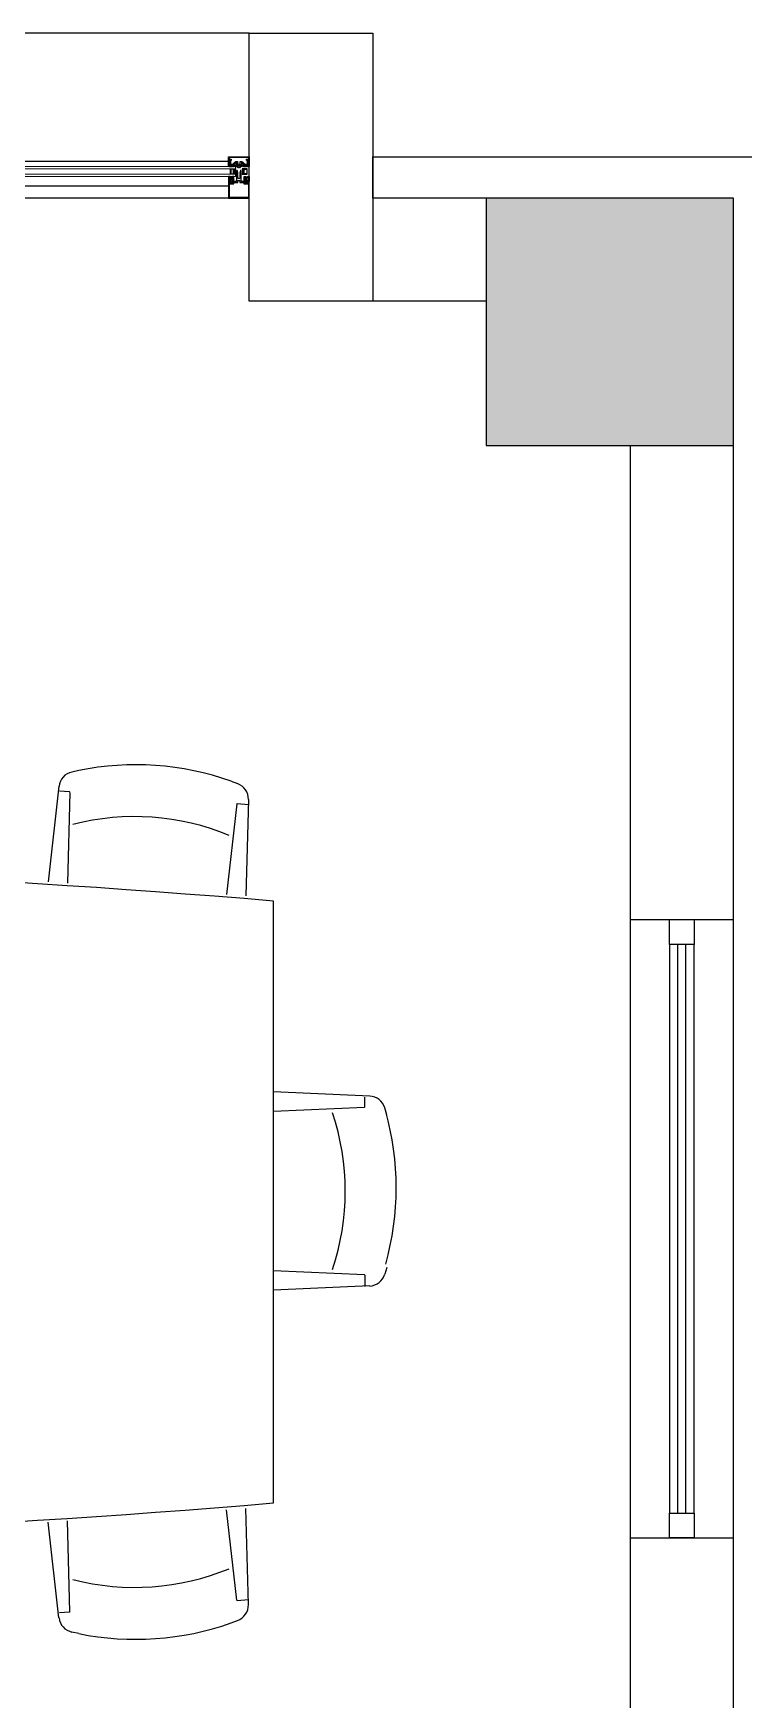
# Model space of a CAD drawing. Header units: centimetres. Extents: x 681015 to 688218, y 3995806 to 4004619.
# Drawn here: x 684976.7 to 685149, y 4003043.5 to 4003447.7 of the extents above; entities that cross this region are included whole.
import ezdxf

# ---------------------------------------------------------------- set-up
doc = ezdxf.new("R2010")
doc.units = ezdxf.units.CM
doc.header["$LTSCALE"] = 100
doc.header["$MEASUREMENT"] = 0
doc.linetypes.add('DUZ', pattern=[500, 500])
doc.layers.get('0').update_dxf_attribs({"linetype": 'DUZ'})
for name, color, linetype in [('A-TEFRİŞ 2', 35, 'Continuous'), ('ALM', 113, 'Continuous'), ('B-H', 34, 'Continuous'), ('BA', 6, 'Continuous'), ('CAM-PER', 8, 'Continuous'), ('CAM1234', 3, 'Continuous'), ('DOL', 31, 'Continuous'), ('DUV', 4, 'Continuous'), ('GOR1', 9, 'Continuous'), ('TARAMA', 54, 'Continuous')]:
    doc.layers.add(name, color=color, linetype=linetype)
doc.layers.add('CAM', color=151, linetype='Continuous', lineweight=15)

# ---------------------------------------------------------------- blocks, each defined once
blk = doc.blocks.new('A$C5FE96F92')
at = {"layer": 'TARAMA'}
h = blk.add_hatch(dxfattribs=at)
h.set_pattern_fill('DOTS', color=4, scale=0.2, style=0)
h.set_pattern_definition([(0, (790.05817, 737.7273), (0.15875, 0.3175), [0, -0.3175])])
edge = h.paths.add_edge_path()
edge.add_line((13, 6.1), (10.8, 4))
edge.add_line((10.8, 4), (2.1, 4))
edge.add_line((2.1, 4), (0, 6.1))
edge.add_line((0, 6.1), (0, 0))
edge.add_arc((6.5, -29.7), 30.4, 77.6638, 102.3361, ccw=False)
edge.add_line((13, 0), (13, 6.1))
at = {"layer": 'TARAMA', "color": 0}
blk.add_lwpolyline([(13, 12.1), (6.9, 12.1), (6.9, 11.1), (12, 11.1), (12, 6.5), (10.4, 5), (2.5, 5), (1, 6.5), (1, 11.1), (6.5, 11.1), (6.5, 12.1), (0, 12.1), (0, 6.1), (2.1, 4), (10.8, 4), (13, 6.1)], close=True, dxfattribs=at)
blk.add_lwpolyline([(13, 6.1), (10.8, 4), (2.1, 4), (0, 6.1), (0, 0, -0.108071), (13, 0)], format="xyb", close=True, dxfattribs=at)
blk = doc.blocks.new('A$C195C4F4A')
at = {"color": 0}
for points in [[(0, 15.4), (0.8, 15.4, -0.275602), (0.9, 15.3, -0.004194), (0.9, 15.3), (1.5, 14.5, 0.280116), (1.7, 14.4), (2.3, 14.4, 0.708972), (2.3, 14.6), (1.7, 15.1, -0.796856), (1.8, 15.4), (2.1, 15.4, -0.115115), (2.3, 15.3), (3.4, 14.5, 0.22004), (3.9, 14.4), (4, 14.4, 0.817314), (4.1, 14.7), (3.2, 15.1, -0.557577), (3.3, 15.4), (3.9, 15.4, -0.094678), (4.2, 15.3), (5.6, 14.9, 0.12718), (5.8, 14.9), (6.6, 14.9, 0.12718), (6.8, 14.9), (8.2, 15.3, -0.094678), (8.5, 15.4), (9.1, 15.4, -0.557577), (9.2, 15.1), (8.3, 14.7, 0.817314), (8.4, 14.4), (8.5, 14.4, 0.22004), (9, 14.5), (10.1, 15.3, -0.115115), (10.3, 15.4), (10.6, 15.4, -0.796856), (10.7, 15.1), (10.1, 14.6, 0.708972), (10.1, 14.4), (10.7, 14.4, 0.280116), (10.9, 14.5), (11.5, 15.3, -0.28012), (11.6, 15.4), (12.4, 15.4), (12.4, 3.4), (11.6, 3.4), (9.4, 3.8, 0.414214), (9.2, 3.6), (9.2, 2.1, 0.488737), (9.4, 2), (10.6, 2.3, -0.590166), (10.8, 2.1), (10.4, 1.5), (7.9, 0, -0.078055), (7.8, 0), (4.6, 0, -0.078055), (4.5, 0), (2, 1.5), (1.6, 2.1, -0.590166), (1.7, 2.3), (2.9, 2, 0.488737), (3.2, 2.1), (3.2, 3.6, 0.414214), (3, 3.8), (0.8, 3.4), (0, 3.4)], [(2.5, 6.6), (2.5, 12, -0.414214), (3.5, 13), (4.5, 13, -0.414214), (5.5, 12), (5.5, 6.6, -0.414214), (4.5, 5.6), (3.5, 5.6, -0.414214)], [(4.2, 2.7), (4.2, 1.6, 0.414214), (4.7, 1.1), (7.7, 1.1, 0.414214), (8.2, 1.6), (8.2, 2.7, 0.414214), (7.7, 3.2), (4.7, 3.2, 0.414214)], [(6.8, 6.6), (6.8, 12, -0.414214), (7.8, 13), (8.8, 13, -0.414214), (9.8, 12), (9.8, 6.6, -0.414214), (8.8, 5.6), (7.8, 5.6, -0.414214)]]:
    blk.add_lwpolyline(points, format="xyb", close=True, dxfattribs=at)

msp = doc.modelspace()

# ---------------------------------------------------------------- hatches: boundary and pattern name
at = {"layer": 'B-H'}
h = msp.add_hatch(dxfattribs=at)
h.set_pattern_fill('ANSI33', color=256, scale=50, angle=360, style=0)
h.set_pattern_definition([(45, (34978.611, -43753.245), (-8.838834765, 8.838834765), []), (45, (34987.45, -43753.245), (-8.838834765, 8.838834765), [6.25, -3.125])])
h.paths.add_polyline_path([(685216.54, 4002575.21), (685151.54, 4002575.21), (685151.54, 4002510.21), (685216.54, 4002510.21)])
h.paths.add_polyline_path([(685146.54, 4002572.71), (685086.54, 4002572.71), (685086.54, 4002512.71), (685146.54, 4002512.71)])
h.paths.add_polyline_path([(684354.04, 4002567.71), (684304.04, 4002567.71), (684304.04, 4002517.71), (684354.04, 4002517.71)])
h.paths.add_polyline_path([(684354.04, 4003407.71), (684304.04, 4003407.71), (684304.04, 4003357.71), (684354.04, 4003357.71)])
h.paths.add_polyline_path([(685146.54, 4003407.71), (685086.54, 4003407.71), (685086.54, 4003347.71), (685146.54, 4003347.71)])
h.paths.add_polyline_path([(685216.54, 4003407.71), (685151.54, 4003407.71), (685151.54, 4003342.71), (685216.54, 4003342.71)])

# ---------------------------------------------------------------- linework, layer by layer
msp.add_lwpolyline([(685026.68, 4003415.69, 0.253164), (685026.68, 4003415.69, -0.253164), (685026.76, 4003415.74), (685028.89, 4003415.74, -0.211017), (685028.91, 4003415.73, 0.38663), (685029.03, 4003415.72, -0.70801), (685029.04, 4003415.72), (685029.04, 4003415.44), (685028.99, 4003415.44), (685028.85, 4003415.54, 0.216707), (685028.77, 4003415.54, 0.471691), (685028.75, 4003415.51), (685028.87, 4003415.39, -0.340332), (685028.86, 4003415.36, -0.372354), (685028.85, 4003415.36), (685028.6, 4003415.54, 0.216707), (685028.52, 4003415.54, 0.471691), (685028.51, 4003415.51), (685028.63, 4003415.39, -0.340332), (685028.61, 4003415.36, -0.372354), (685028.6, 4003415.36), (685028.35, 4003415.54, 0.216707), (685028.27, 4003415.54, 0.471691), (685028.26, 4003415.52), (685028.38, 4003415.39, -0.340332), (685028.37, 4003415.36, -0.372354), (685028.35, 4003415.36), (685028.11, 4003415.54, 0.216707), (685028.02, 4003415.54, 0.471691), (685028.01, 4003415.52), (685028.13, 4003415.39, -0.340332), (685028.12, 4003415.36, -0.372354), (685028.1, 4003415.36), (685027.86, 4003415.54, 0.216707), (685027.78, 4003415.55, 0.471691), (685027.76, 4003415.52), (685027.89, 4003415.39, -0.340332), (685027.87, 4003415.36, -0.372354), (685027.86, 4003415.36), (685027.61, 4003415.54, 0.216707), (685027.53, 4003415.55, 0.471691), (685027.52, 4003415.52), (685027.64, 4003415.39, -0.340332), (685027.62, 4003415.36, -0.372354), (685027.61, 4003415.36), (685027.36, 4003415.54, 0.216707), (685027.28, 4003415.55, 0.471691), (685027.27, 4003415.52), (685027.27, 4003415.44), (685026.79, 4003415.44), (685026.79, 4003415.22), (685026.95, 4003415.29), (685026.93, 4003415.22), (685026.74, 4003415.04, -0.076659), (685026.73, 4003415.04), (685026.69, 4003415.04, -0.414214), (685026.67, 4003415.06), (685026.57, 4003415.41, 0.349501), (685026.57, 4003415.41, 0.796268), (685026.51, 4003415.41), (685026.41, 4003415.06, -0.414214), (685026.39, 4003415.04), (685026.35, 4003415.04, -0.076659), (685026.34, 4003415.04), (685026.15, 4003415.22), (685026.12, 4003415.29), (685026.29, 4003415.22), (685026.29, 4003415.44), (685025.81, 4003415.44), (685025.81, 4003415.52, 0.471691), (685025.79, 4003415.55, 0.216707), (685025.71, 4003415.54), (685025.47, 4003415.36, -0.372354), (685025.45, 4003415.36, -0.340332), (685025.44, 4003415.39), (685025.56, 4003415.52, 0.471691), (685025.55, 4003415.55, 0.216707), (685025.47, 4003415.54), (685025.22, 4003415.36, -0.372354), (685025.21, 4003415.36, -0.340332), (685025.19, 4003415.39), (685025.31, 4003415.52, 0.471691), (685025.3, 4003415.55, 0.216707), (685025.22, 4003415.54), (685024.97, 4003415.36, -0.372354), (685024.96, 4003415.36, -0.340332), (685024.94, 4003415.39), (685025.07, 4003415.52, 0.471691), (685025.05, 4003415.54, 0.216707), (685024.97, 4003415.54), (685024.73, 4003415.36, -0.372354), (685024.71, 4003415.36, -0.340332), (685024.7, 4003415.39), (685024.82, 4003415.52, 0.471691), (685024.81, 4003415.54, 0.216707), (685024.72, 4003415.54), (685024.48, 4003415.36, -0.372354), (685024.46, 4003415.36, -0.340332), (685024.45, 4003415.39), (685024.57, 4003415.51, 0.471691), (685024.56, 4003415.54, 0.216707), (685024.48, 4003415.54), (685024.23, 4003415.36, -0.372354), (685024.22, 4003415.36, -0.340332), (685024.2, 4003415.39), (685024.32, 4003415.51, 0.471691), (685024.31, 4003415.54, 0.216707), (685024.23, 4003415.54), (685024.09, 4003415.44), (685024.04, 4003415.44), (685024.04, 4003415.72, -0.70801), (685024.05, 4003415.72, 0.38663), (685024.17, 4003415.73, -0.211017), (685024.18, 4003415.74), (685026.32, 4003415.74, -0.253164), (685026.4, 4003415.69, 0.541002)], format="xyb", close=True)
msp.add_lwpolyline([(685026.19, 4003415.94), (685026.89, 4003415.94), (685026.89, 4003416.63), (685027.27, 4003416.63, -0.142905), (685027.73, 4003416.23, 0.157661), (685028.11, 4003415.95), (685028.53, 4003415.95, 0.459998), (685028.6, 4003416.01), (685028.6, 4003416.51), (685028.46, 4003416.9), (685028.39, 4003416.9), (685028.39, 4003417.05), (685028.56, 4003417.05), (685028.84, 4003416.29), (685028.84, 4003416.28), (685028.84, 4003416.27, 0.105867), (685028.78, 4003416.13, 0.126455), (685028.79, 4003416.01), (685028.89, 4003415.74), (685028.83, 4003415.74), (685028.81, 4003415.72), (685028.78, 4003415.76), (685028.75, 4003415.72), (685028.72, 4003415.76), (685028.69, 4003415.72), (685028.66, 4003415.76), (685028.63, 4003415.72), (685028.6, 4003415.76), (685028.57, 4003415.72), (685028.54, 4003415.76), (685028.51, 4003415.72), (685028.48, 4003415.76), (685028.45, 4003415.72), (685028.42, 4003415.76), (685028.39, 4003415.72), (685028.36, 4003415.76), (685028.33, 4003415.72), (685028.3, 4003415.76), (685028.27, 4003415.72), (685028.24, 4003415.76), (685028.21, 4003415.72), (685028.18, 4003415.76), (685028.17, 4003415.74), (685028.06, 4003415.74, -0.212081), (685027.55, 4003416.03, 0.116538), (685027.24, 4003416.35), (685027.14, 4003416.35), (685027.14, 4003415.89), (685027.14, 4003415.89, -0.797123), (685027.14, 4003415.89), (685027.14, 4003415.89), (685027.27, 4003415.79, -0.797123), (685027.27, 4003415.74), (685027.27, 4003415.74), (685027.27, 4003415.74), (685026.76, 4003415.74), (685026.76, 4003415.74), (685026.76, 4003415.74, 0.253164), (685026.68, 4003415.69, -0.253164), (685026.54, 4003415.62, -0.253164), (685026.4, 4003415.69, 0.253164), (685026.32, 4003415.74), (685026.32, 4003415.74), (685026.32, 4003415.74), (685025.81, 4003415.74), (685025.81, 4003415.74), (685025.81, 4003415.74, -0.797123), (685025.81, 4003415.79), (685025.94, 4003415.89), (685025.94, 4003415.89, -0.797123), (685025.94, 4003415.89), (685025.94, 4003415.89), (685025.94, 4003416.35), (685025.84, 4003416.35, 0.116538), (685025.53, 4003416.03, -0.212081), (685025.02, 4003415.74), (685024.91, 4003415.74), (685024.89, 4003415.76), (685024.86, 4003415.72), (685024.83, 4003415.76), (685024.8, 4003415.72), (685024.77, 4003415.76), (685024.74, 4003415.72), (685024.71, 4003415.76), (685024.68, 4003415.72), (685024.65, 4003415.76), (685024.62, 4003415.72), (685024.59, 4003415.76), (685024.56, 4003415.72), (685024.53, 4003415.76), (685024.5, 4003415.72), (685024.47, 4003415.76), (685024.44, 4003415.72), (685024.41, 4003415.76), (685024.38, 4003415.72), (685024.35, 4003415.76), (685024.32, 4003415.72), (685024.29, 4003415.76), (685024.26, 4003415.72), (685024.25, 4003415.74), (685024.19, 4003415.74), (685024.29, 4003416.01, 0.126455), (685024.3, 4003416.13, 0.105867), (685024.24, 4003416.27), (685024.24, 4003416.28), (685024.24, 4003416.29), (685024.52, 4003417.05), (685024.69, 4003417.05), (685024.69, 4003416.9), (685024.62, 4003416.9), (685024.48, 4003416.51), (685024.48, 4003416.01, 0.459998), (685024.55, 4003415.95), (685024.97, 4003415.95, 0.157661), (685025.35, 4003416.23, -0.142905), (685025.81, 4003416.63), (685026.19, 4003416.63), (685026.19, 4003415.94)], format="xyb")
at = {"layer": 'A-TEFRİŞ 2'}
for p, q in [((684987.67, 4003268.88), (684986, 4003268.51)), ((684982.89, 4003265.06), (684980.23, 4003241.86)), ((685024.64, 4003266.3), (685026.23, 4003265.71)), ((684985.41, 4003263.68), (684983.02, 4003263.85)), ((684985.51, 4003263.58), (684984.95, 4003241.53)), ((685026.04, 4003260.76), (685023.53, 4003238.84)), ((685026.15, 4003260.84), (685028.91, 4003260.65)), ((685028.84, 4003261.86), (685028.25, 4003238.51)), ((685034.95, 4003091.2), (685034.95, 4003237.2)), ((685058.28, 4003189.89), (685034.95, 4003190.92)), ((685057.09, 4003187.27), (685057.09, 4003189.67)), ((685056.99, 4003187.17), (685034.95, 4003186.2)), ((685062.43, 4003185.39), (685061.94, 4003187.02)), ((685056.99, 4003146.54), (685034.95, 4003147.52)), ((685062.43, 4003148.33), (685061.94, 4003146.69)), ((685058.28, 4003143.83), (685034.95, 4003142.79)), ((685057.09, 4003146.44), (685057.09, 4003143.67)), ((684982.89, 4003063.34), (684980.23, 4003086.54)), ((684985.51, 4003064.82), (684984.95, 4003086.87)), ((685026.04, 4003067.65), (685023.53, 4003089.56)), ((685028.84, 4003066.54), (685028.25, 4003089.89)), ((685026.15, 4003067.56), (685028.91, 4003067.75)), ((684985.41, 4003064.72), (684983.02, 4003064.55)), ((685024.64, 4003062.1), (685026.23, 4003062.69)), ((684987.67, 4003059.52), (684986, 4003059.89))]:
    msp.add_line(p, q, dxfattribs=at)
for centre, radius, start, end in [((684986.87, 4003264.61), 4, 102.4301, 173.4698), ((685001.51, 4003201.05), 69.23, 70.4849, 101.5354), ((685024.84, 4003261.96), 4, 358.5505, 69.5902), ((684985.41, 4003263.59), 0.1, 358.5505, 86.0102), ((685026.14, 4003260.74), 0.1, 86.0102, 173.4698), ((685001.28, 4003197.52), 60.17, 67.5914, 104.4289), ((684805.63, 4000503.04), 2743.76, 85.20568, 94.79432), ((685058.11, 4003185.89), 4, 16.4199, 87.4596), ((684992.19, 4003166.85), 60.17, 341.5812, 18.4188), ((685056.99, 4003187.27), 0.1, 272.5404, 0), ((684995.48, 4003167.67), 69.23, 344.4748, 15.5252), ((685056.99, 4003146.44), 0.1, 0, 87.4596), ((685058.11, 4003147.82), 4, 272.5404, 343.5801), ((684805.63, 4005825.36), 2743.76, 265.20568, 274.79432), ((684805.63, 4005825.36), 2743.76, 265.20568, 274.79432), ((685001.28, 4003130.88), 60.17, 255.5711, 292.4086), ((685026.14, 4003067.66), 0.1, 186.5302, 273.9898), ((685024.84, 4003066.44), 4, 290.4098, 1.4495), ((684986.87, 4003063.79), 4, 186.5302, 257.5699), ((684985.41, 4003064.82), 0.1, 273.9898, 1.4495), ((685001.51, 4003127.35), 69.23, 258.4646, 289.5151)]:
    msp.add_arc(centre, radius, start, end, dxfattribs=at)
at = {"layer": 'ALM'}
for points in [[(685024.16, 4003417.59), (685024.16, 4003417.59), (685024.16, 4003417.19), (685024.69, 4003417.19), (685024.69, 4003417.07), (685024.16, 4003417.07), (685024.16, 4003416.37), (685024.26, 4003416.2, -0.221695), (685024.27, 4003416), (685024.21, 4003415.76, -0.760324), (685024.04, 4003415.78), (685024.04, 4003417.71), (685024.04, 4003417.71), (685029.04, 4003417.71), (685029.04, 4003415.78, -0.760324), (685028.87, 4003415.76), (685028.8, 4003416, -0.221695), (685028.82, 4003416.2), (685028.92, 4003416.37), (685028.92, 4003417.07), (685028.39, 4003417.07), (685028.39, 4003417.19), (685028.92, 4003417.19), (685028.92, 4003417.59)], [(685026.29, 4003413.02), (685026.25, 4003413.06), (685026.29, 4003413.09), (685026.25, 4003413.13), (685026.29, 4003413.16), (685026.25, 4003413.2), (685026.29, 4003413.23), (685026.25, 4003413.27), (685026.29, 4003413.3), (685026.25, 4003413.34), (685026.29, 4003413.37), (685026.25, 4003413.41), (685026.29, 4003413.44), (685026.25, 4003413.48), (685026.29, 4003413.51), (685026.25, 4003413.55), (685026.29, 4003413.58), (685026.25, 4003413.62), (685026.29, 4003413.65), (685026.25, 4003413.69), (685026.29, 4003413.72), (685026.25, 4003413.76), (685026.29, 4003413.79), (685026.25, 4003413.83), (685026.29, 4003413.86), (685026.25, 4003413.9), (685026.29, 4003413.93), (685026.25, 4003413.97), (685026.29, 4003414), (685026.25, 4003414.04), (685026.29, 4003414.07, 0.361254), (685026.26, 4003414.09), (685026.12, 4003414.09), (685026.12, 4003414.32), (685026.16, 4003414.32, 0.668179), (685026.18, 4003414.36), (685026.1, 4003414.44), (685025.99, 4003414.44), (685025.99, 4003411.74), (685025.07, 4003411.74), (685024.99, 4003411.66), (685024.99, 4003411.65, 0.414214), (685025.01, 4003411.62), (685025.11, 4003411.62), (685025.11, 4003411.37), (685024.17, 4003411.37), (685024.17, 4003411.62), (685024.26, 4003411.62, 0.414214), (685024.29, 4003411.65), (685024.29, 4003411.66), (685024.2, 4003411.74), (685024.04, 4003411.74), (685024.04, 4003407.71), (685029.04, 4003407.71), (685029.04, 4003411.74), (685028.87, 4003411.74), (685028.79, 4003411.66), (685028.79, 4003411.65, 0.414214), (685028.81, 4003411.62), (685028.91, 4003411.62), (685028.91, 4003411.37), (685027.97, 4003411.37), (685027.97, 4003411.62), (685028.06, 4003411.62, 0.414214), (685028.09, 4003411.65), (685028.09, 4003411.66), (685028, 4003411.74), (685027.09, 4003411.74), (685027.09, 4003414.44), (685026.97, 4003414.44), (685026.9, 4003414.36, 0.668179), (685026.91, 4003414.32), (685026.96, 4003414.32), (685026.96, 4003414.09), (685026.84, 4003414.09), (685026.79, 4003414.04), (685026.82, 4003414), (685026.79, 4003413.97), (685026.82, 4003413.93), (685026.79, 4003413.9), (685026.82, 4003413.86), (685026.79, 4003413.83), (685026.82, 4003413.79), (685026.79, 4003413.76), (685026.82, 4003413.72), (685026.79, 4003413.69), (685026.82, 4003413.65), (685026.79, 4003413.62), (685026.82, 4003413.58), (685026.79, 4003413.55), (685026.82, 4003413.51), (685026.79, 4003413.48), (685026.82, 4003413.44), (685026.79, 4003413.41), (685026.82, 4003413.37), (685026.79, 4003413.34), (685026.82, 4003413.3), (685026.79, 4003413.27), (685026.82, 4003413.23), (685026.79, 4003413.2), (685026.82, 4003413.16), (685026.79, 4003413.13), (685026.82, 4003413.09), (685026.79, 4003413.06), (685026.82, 4003413.02), (685026.79, 4003412.99), (685026.82, 4003412.95), (685026.79, 4003412.92), (685026.82, 4003412.88), (685026.79, 4003412.85), (685026.82, 4003412.81), (685026.79, 4003412.78), (685026.82, 4003412.74), (685026.79, 4003412.71), (685026.82, 4003412.67), (685026.79, 4003412.64), (685026.82, 4003412.6), (685026.81, 4003412.58), (685026.58, 4003412.45, -0.267949), (685026.5, 4003412.45), (685026.27, 4003412.58), (685026.29, 4003412.6), (685026.25, 4003412.64), (685026.29, 4003412.67), (685026.25, 4003412.71), (685026.29, 4003412.74), (685026.25, 4003412.78), (685026.29, 4003412.81), (685026.25, 4003412.85), (685026.29, 4003412.88), (685026.25, 4003412.92), (685026.29, 4003412.95), (685026.25, 4003412.99)], [(685024.24, 4003411.17), (685025.31, 4003411.17), (685025.31, 4003411.54), (685026.29, 4003411.54), (685026.29, 4003412.04), (685026.79, 4003412.04), (685026.79, 4003411.54), (685027.77, 4003411.54), (685027.77, 4003411.17), (685028.84, 4003411.17), (685028.84, 4003411.17, 1), (685028.84, 4003411.17), (685028.84, 4003407.91, 1), (685028.84, 4003407.91), (685028.84, 4003407.91), (685024.24, 4003407.91), (685024.24, 4003407.91, 1), (685024.24, 4003407.91), (685024.24, 4003411.17, 1), (685024.24, 4003411.17)]]:
    msp.add_lwpolyline(points, format="xyb", close=True, dxfattribs=at)
at = {"layer": 'BA'}
msp.add_lwpolyline([(685146.54, 4003407.71), (685086.54, 4003407.71), (685086.54, 4003347.71), (685146.54, 4003347.71)], close=True, dxfattribs=at)
at = {"layer": 'CAM', "lineweight": 20}
msp.add_lwpolyline([(684927.34, 4003414.84), (684927.34, 4003415.44), (685025.64, 4003415.44, -0.414498), (685025.73, 4003415.35), (685025.73, 4003414.84), (684927.34, 4003414.84)], format="xyb", dxfattribs=at)
msp.add_lwpolyline([(684927.34, 4003412.94), (684927.34, 4003413.54), (685025.73, 4003413.54), (685025.73, 4003412.94), (684927.34, 4003412.94)], dxfattribs=at)
at = {"layer": 'CAM-PER'}
for p, q in [((685121.54, 4003082.71), (685121.54, 4003232.71)), ((685146.54, 4003082.71), (685146.54, 4003232.71))]:
    msp.add_line(p, q, dxfattribs=at)
for points in [[(685131.04, 4003226.71), (685131.04, 4003088.71)], [(685137.04, 4003088.71), (685137.04, 4003226.71)]]:
    msp.add_lwpolyline(points, dxfattribs=at)
at = {"layer": 'CAM1234'}
for points in [[(685137.04, 4003232.71), (685137.04, 4003226.71), (685131.04, 4003226.71), (685131.04, 4003232.71)], [(685137.04, 4003088.71), (685137.04, 4003082.71), (685131.04, 4003082.71), (685131.04, 4003088.71)]]:
    msp.add_lwpolyline(points, close=True, dxfattribs=at)
at = {"layer": 'CAM1234', "lineweight": 25}
for points in [[(685133.04, 4003088.71), (685133.04, 4003226.71)], [(685135.04, 4003088.71), (685135.04, 4003226.71)]]:
    msp.add_lwpolyline(points, dxfattribs=at)
at = {"layer": 'DOL', "lineweight": -2}
msp.add_lwpolyline([(685059.04, 4003407.71), (685059.04, 4003417.71), (685159.04, 4003417.71), (685159.04, 4003407.71)], dxfattribs=at)
at = {"layer": 'DUV'}
for p, q in [((685029.04, 4003447.71), (682674.04, 4003447.71)), ((685086.54, 4003407.71), (685059.04, 4003407.71)), ((685086.54, 4003382.71), (685059.04, 4003382.71)), ((685121.54, 4003232.71), (685121.54, 4003347.71)), ((685146.54, 4003232.71), (685146.54, 4003347.71)), ((685121.54, 4003232.71), (685146.54, 4003232.71)), ((685121.54, 4002877.71), (685121.54, 4003082.71)), ((685121.54, 4003082.71), (685146.54, 4003082.71)), ((685146.54, 4002842.71), (685146.54, 4003082.71))]:
    msp.add_line(p, q, dxfattribs=at)
msp.add_lwpolyline([(685029.04, 4003407.71), (685029.04, 4003447.71), (685059.04, 4003447.71), (685059.04, 4003382.71), (685029.04, 4003382.71), (685029.04, 4003447.71)], dxfattribs=at)
at = {"layer": 'GOR1'}
for p, q in [((685024.04, 4003416.64), (684929.04, 4003416.64)), ((684929.04, 4003410.68), (685024.04, 4003410.68)), ((685024.04, 4003407.71), (684929.04, 4003407.71))]:
    msp.add_line(p, q, dxfattribs=at)

# ---------------------------------------------------------------- block references
at = {"yscale": 0.1000000005587935}
for p, xscale, zscale, rotation in [((685025.73, 4003414.84), -0.1000000005587935, 0.1, 89.99999999999912), ((685027.34, 4003414.84), 0.1000000005587935, 0.1000000005587935, 270)]:
    msp.add_blockref('A$C5FE96F92', p, dxfattribs=dict(at, xscale=xscale, zscale=zscale, rotation=rotation))
at = {"linetype": 'ByBlock', "yscale": 0.1000000005587935}
for p, xscale, zscale in [((685025.28, 4003411.4), -0.1000000005587935, 0.1), ((685027.8, 4003411.4), 0.1000000005587935, 0.1000000005587935)]:
    msp.add_blockref('A$C195C4F4A', p, dxfattribs=dict(at, xscale=xscale, zscale=zscale))

doc.saveas('drawing.dxf')
